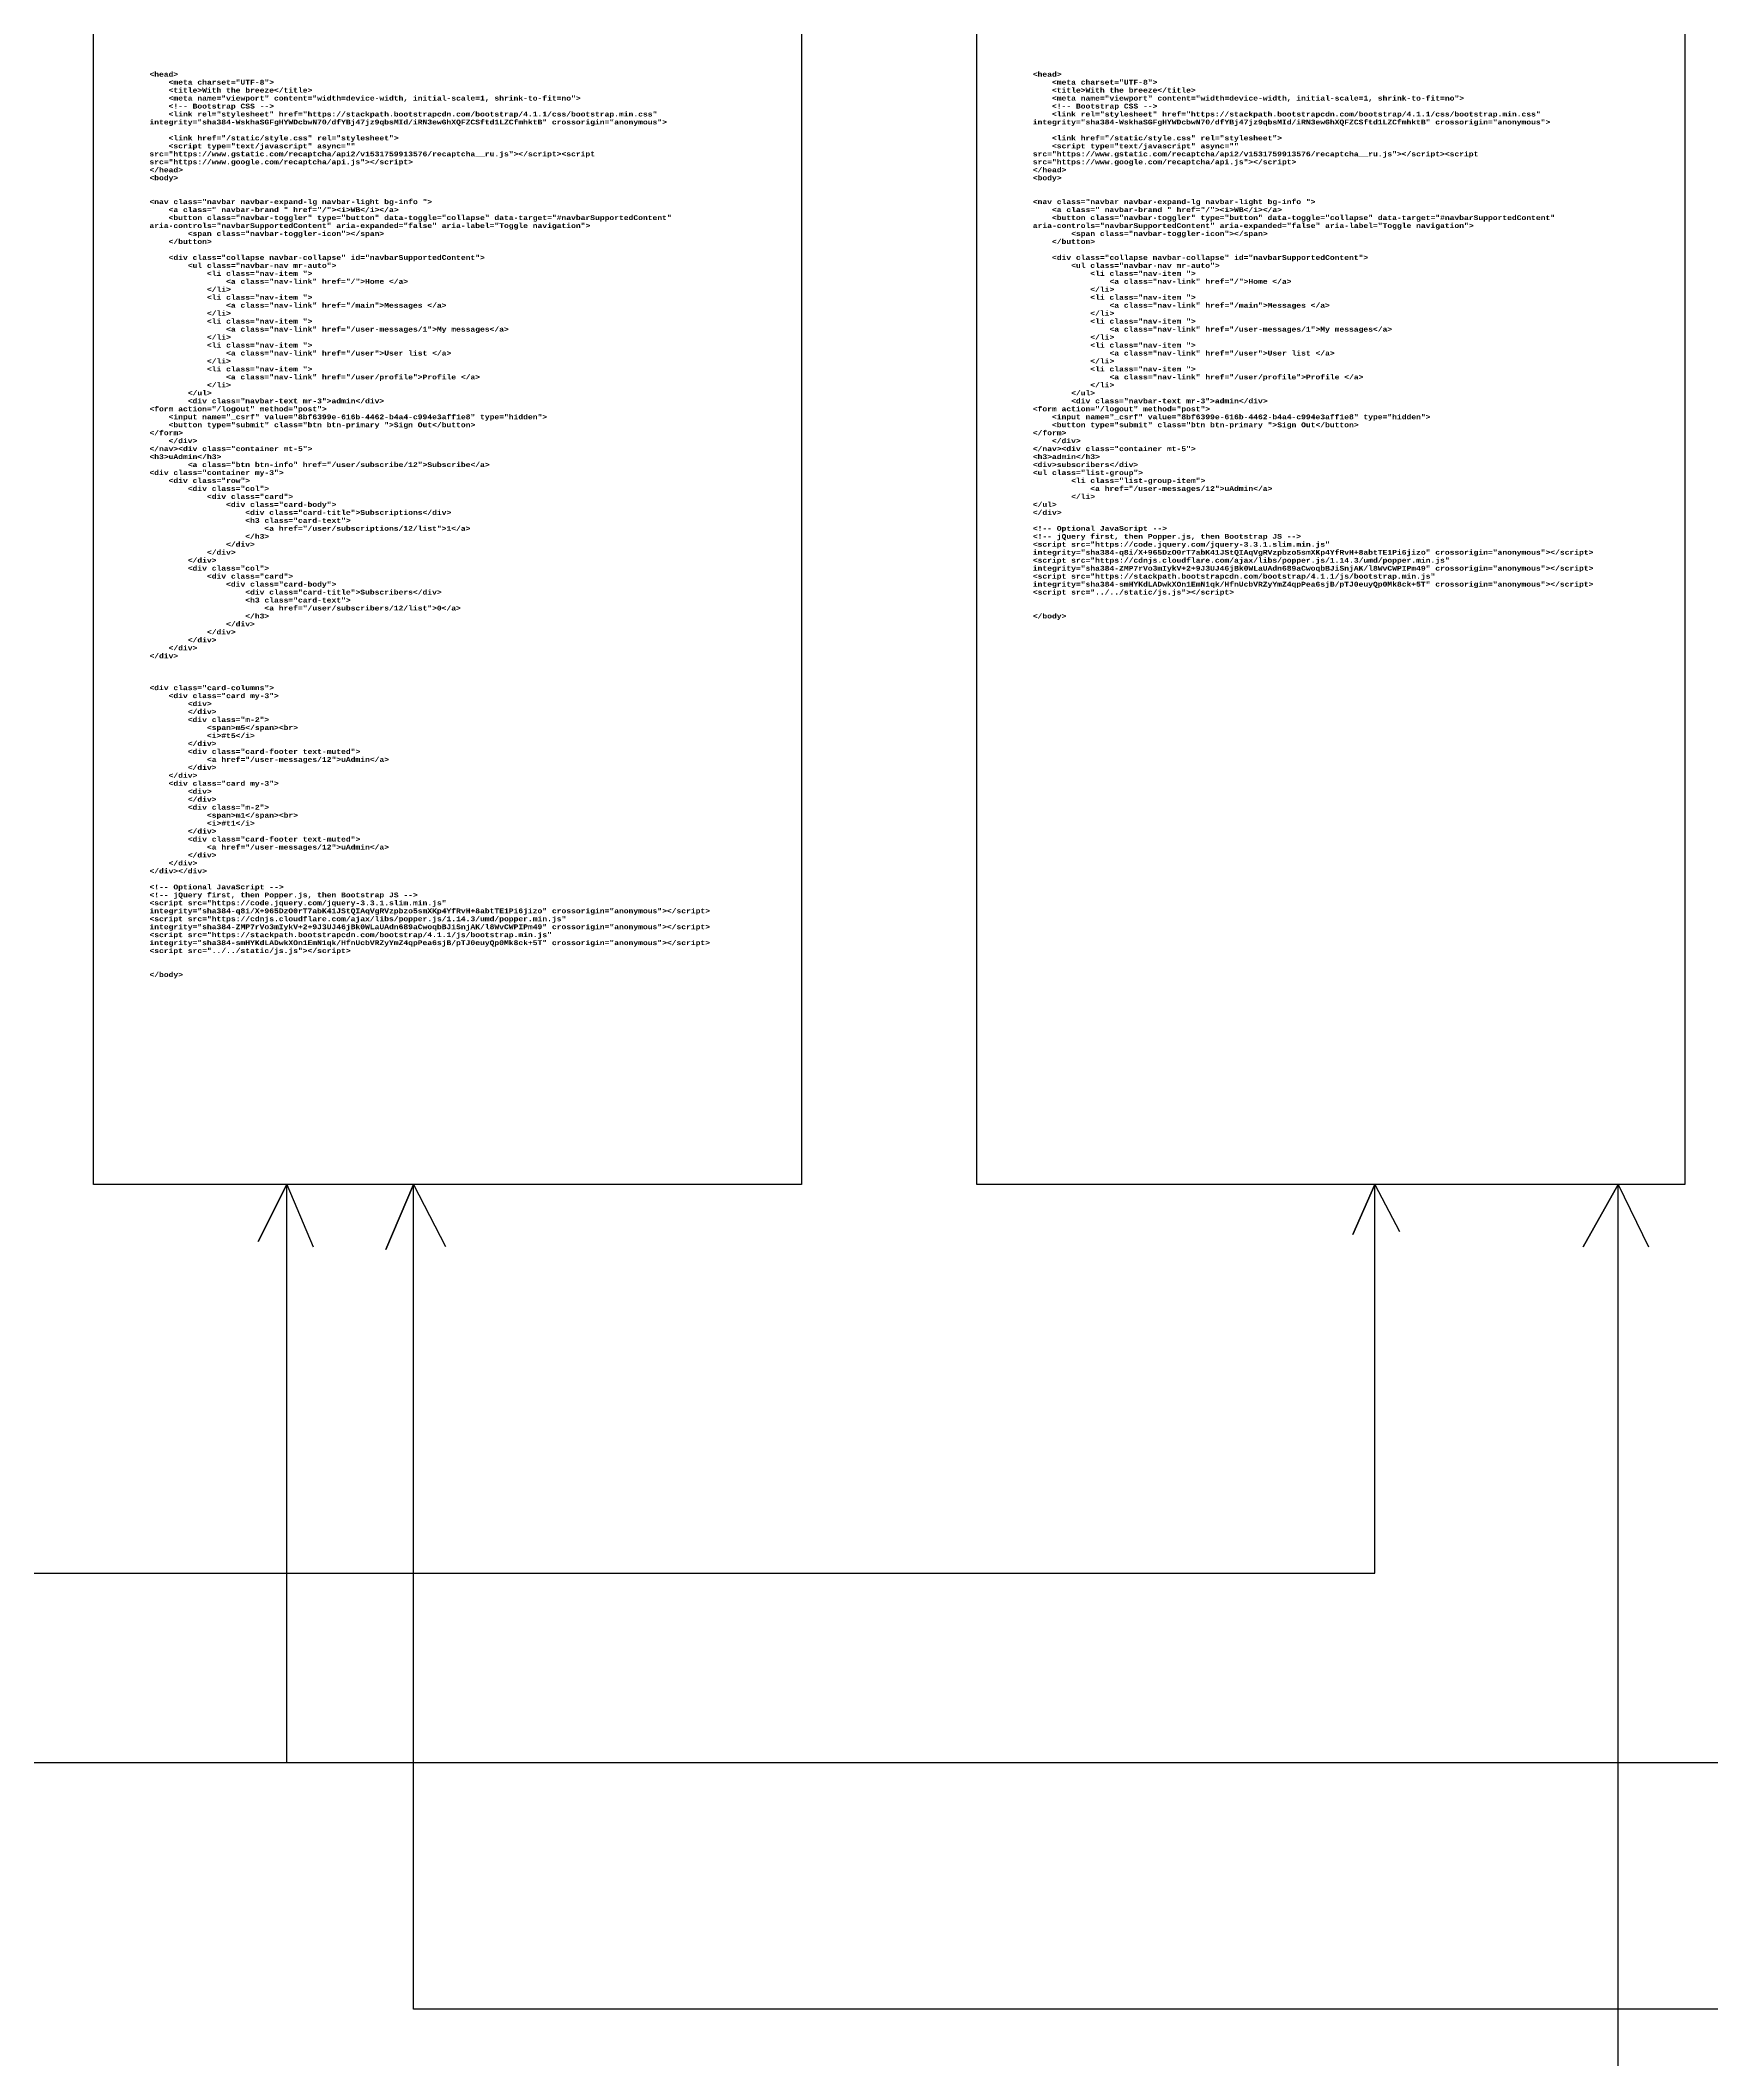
# Model space of a CAD drawing. Header units: millimetres. Extents: x 4539 to 8258, y 1617 to 3785.
# Drawn here: x 5552 to 6208, y 2359 to 3151 of the extents above; entities that cross this region are included whole.
import ezdxf

# ---------------------------------------------------------------- set-up
doc = ezdxf.new("R2010")
doc.units = ezdxf.units.MM
doc.styles.get("Standard").update_dxf_attribs({"font": 'arial.ttf'})

msp = doc.modelspace()

# ---------------------------------------------------------------- linework, layer by layer
at = {"color": 1, "lineweight": 30}
for points in [[(4648.57, 3390.78), (4895.1, 3390.78), (4895.1, 2475.82), (6402.97, 2475.82), (6402.97, 2644.39), (6392.7, 2616.61), (6402.97, 2644.39), (6414.32, 2618.15)], [(4642.49, 2737.77), (4748.38, 2737.77), (4748.38, 2550.22), (6075.75, 2550.22), (6075.75, 2702.58), (6067.13, 2682.97), (6075.75, 2702.58), (6085.4, 2684.15)], [(5649.04, 2475.82), (5649.04, 2702.58), (5637.72, 2680.22), (5649.04, 2702.58), (5659.32, 2678.16)], [(6762.55, 2379.15), (5698.71, 2379.15), (5698.71, 2702.58), (5687.88, 2677.19), (5698.71, 2702.58), (5711.22, 2678.36)], [(6171.15, 2278), (6171.15, 2702.58), (6157.37, 2678.14), (6171.15, 2702.58), (6183, 2678.14)]]:
    msp.add_lwpolyline(points, dxfattribs=at)
at = {"color": 30, "lineweight": 30}
for points in [[(5573.24, 3169.74), (5850.88, 3169.74), (5850.88, 2702.58), (5573.24, 2702.58)], [(5919.68, 3169.74), (6197.32, 3169.74), (6197.32, 2702.58), (5919.68, 2702.58)]]:
    msp.add_lwpolyline(points, close=True, dxfattribs=at)

# ---------------------------------------------------------------- texts
at = {"char_height": 2.5, "attachment_point": 1}
for s, insert in [('{\\fCourier New|b1|i0|c204|p49;\\H0.75x;\\C23;\\c3307724;<head>^J    <meta charset="UTF-8">^J    <title>With the breeze</title>^J    <meta name="viewport" content="width=device-width, initial-scale=1, shrink-to-fit=no">^J    <!-- Bootstrap CSS -->^J    <link rel="stylesheet" href="https://stackpath.bootstrapcdn.com/bootstrap/4.1.1/css/bootstrap.min.css" integrity="sha384-WskhaSGFgHYWDcbwN70/dfYBj47jz9qbsMId/iRN3ewGhXQFZCSftd1LZCfmhktB" crossorigin="anonymous">^J^J    <link href="/static/style.css" rel="stylesheet">^J    <script type="text/javascript" async="" src="https://www.gstatic.com/recaptcha/api2/v1531759913576/recaptcha__ru.js"></script><script src="https://www.google.com/recaptcha/api.js"></script>^J</head>^J<body>^J^J^J<nav class="navbar navbar-expand-lg navbar-light bg-info ">^J    <a class=" navbar-brand " href="/"><i>WB</i></a>^J    <button class="navbar-toggler" type="button" data-toggle="collapse" data-target="#navbarSupportedContent" aria-controls="navbarSupportedContent" aria-expanded="false" aria-label="Toggle navigation">^J        <span class="navbar-toggler-icon"></span>^J    </button>^J^J    <div class="collapse navbar-collapse" id="navbarSupportedContent">^J        <ul class="navbar-nav mr-auto">^J            <li class="nav-item ">^J                <a class="nav-link" href="/">Home </a>^J            </li>^J            <li class="nav-item ">^J                <a class="nav-link" href="/main">Messages </a>^J            </li>^J            <li class="nav-item ">^J                <a class="nav-link" href="/user-messages/1">My messages</a>^J            </li>^J            <li class="nav-item ">^J                <a class="nav-link" href="/user">User list </a>^J            </li>^J            <li class="nav-item ">^J                <a class="nav-link" href="/user/profile">Profile </a>^J            </li>^J        </ul>^J        <div class="navbar-text mr-3">admin</div>^J<form action="/logout" method="post">^J    <input name="_csrf" value="8bf6399e-616b-4462-b4a4-c994e3aff1e8" type="hidden">^J    <button type="submit" class="btn btn-primary ">Sign Out</button>^J</form>^J    </div>^J</nav><div class="container mt-5">^J<h3>uAdmin</h3>^J        <a class="btn btn-info" href="/user/subscribe/12">Subscribe</a>^J<div class="container my-3">^J    <div class="row">^J        <div class="col">^J            <div class="card">^J                <div class="card-body">^J                    <div class="card-title">Subscriptions</div>^J                    <h3 class="card-text">^J                        <a href="/user/subscriptions/12/list">1</a>^J                    </h3>^J                </div>^J            </div>^J        </div>^J        <div class="col">^J            <div class="card">^J                <div class="card-body">^J                    <div class="card-title">Subscribers</div>^J                    <h3 class="card-text">^J                        <a href="/user/subscribers/12/list">0</a>^J                    </h3>^J                </div>^J            </div>^J        </div>^J    </div>^J</div>^J^J^J^J<div class="card-columns">^J    <div class="card my-3">^J        <div>^J        </div>^J        <div class="m-2">^J            <span>m5</span><br>^J            <i>#t5</i>^J        </div>^J        <div class="card-footer text-muted">^J            <a href="/user-messages/12">uAdmin</a>^J        </div>^J    </div>^J    <div class="card my-3">^J        <div>^J        </div>^J        <div class="m-2">^J            <span>m1</span><br>^J            <i>#t1</i>^J        </div>^J        <div class="card-footer text-muted">^J            <a href="/user-messages/12">uAdmin</a>^J        </div>^J    </div>^J</div></div>^J^J<!-- Optional JavaScript -->^J<!-- jQuery first, then Popper.js, then Bootstrap JS -->^J<script src="https://code.jquery.com/jquery-3.3.1.slim.min.js" integrity="sha384-q8i/X+965DzO0rT7abK41JStQIAqVgRVzpbzo5smXKp4YfRvH+8abtTE1Pi6jizo" crossorigin="anonymous"></script>^J<script src="https://cdnjs.cloudflare.com/ajax/libs/popper.js/1.14.3/umd/popper.min.js" integrity="sha384-ZMP7rVo3mIykV+2+9J3UJ46jBk0WLaUAdn689aCwoqbBJiSnjAK/l8WvCWPIPm49" crossorigin="anonymous"></script>^J<script src="https://stackpath.bootstrapcdn.com/bootstrap/4.1.1/js/bootstrap.min.js" integrity="sha384-smHYKdLADwkXOn1EmN1qk/HfnUcbVRZyYmZ4qpPea6sjB/pTJ0euyQp0Mk8ck+5T" crossorigin="anonymous"></script>^J<script src="../../static/js.js"></script>^J^J^J</body>}', (5595.14, 3139.1)), ('{\\fCourier New|b1|i0|c204|p49;\\H0.75x;\\C23;\\c3307724;<head>^J    <meta charset="UTF-8">^J    <title>With the breeze</title>^J    <meta name="viewport" content="width=device-width, initial-scale=1, shrink-to-fit=no">^J    <!-- Bootstrap CSS -->^J    <link rel="stylesheet" href="https://stackpath.bootstrapcdn.com/bootstrap/4.1.1/css/bootstrap.min.css" integrity="sha384-WskhaSGFgHYWDcbwN70/dfYBj47jz9qbsMId/iRN3ewGhXQFZCSftd1LZCfmhktB" crossorigin="anonymous">^J^J    <link href="/static/style.css" rel="stylesheet">^J    <script type="text/javascript" async="" src="https://www.gstatic.com/recaptcha/api2/v1531759913576/recaptcha__ru.js"></script><script src="https://www.google.com/recaptcha/api.js"></script>^J</head>^J<body>^J^J^J<nav class="navbar navbar-expand-lg navbar-light bg-info ">^J    <a class=" navbar-brand " href="/"><i>WB</i></a>^J    <button class="navbar-toggler" type="button" data-toggle="collapse" data-target="#navbarSupportedContent" aria-controls="navbarSupportedContent" aria-expanded="false" aria-label="Toggle navigation">^J        <span class="navbar-toggler-icon"></span>^J    </button>^J^J    <div class="collapse navbar-collapse" id="navbarSupportedContent">^J        <ul class="navbar-nav mr-auto">^J            <li class="nav-item ">^J                <a class="nav-link" href="/">Home </a>^J            </li>^J            <li class="nav-item ">^J                <a class="nav-link" href="/main">Messages </a>^J            </li>^J            <li class="nav-item ">^J                <a class="nav-link" href="/user-messages/1">My messages</a>^J            </li>^J            <li class="nav-item ">^J                <a class="nav-link" href="/user">User list </a>^J            </li>^J            <li class="nav-item ">^J                <a class="nav-link" href="/user/profile">Profile </a>^J            </li>^J        </ul>^J        <div class="navbar-text mr-3">admin</div>^J<form action="/logout" method="post">^J    <input name="_csrf" value="8bf6399e-616b-4462-b4a4-c994e3aff1e8" type="hidden">^J    <button type="submit" class="btn btn-primary ">Sign Out</button>^J</form>^J    </div>^J</nav><div class="container mt-5">^J<h3>admin</h3>^J<div>subscribers</div>^J<ul class="list-group">^J        <li class="list-group-item">^J            <a href="/user-messages/12">uAdmin</a>^J        </li>^J</ul>^J</div>^J^J<!-- Optional JavaScript -->^J<!-- jQuery first, then Popper.js, then Bootstrap JS -->^J<script src="https://code.jquery.com/jquery-3.3.1.slim.min.js" integrity="sha384-q8i/X+965DzO0rT7abK41JStQIAqVgRVzpbzo5smXKp4YfRvH+8abtTE1Pi6jizo" crossorigin="anonymous"></script>^J<script src="https://cdnjs.cloudflare.com/ajax/libs/popper.js/1.14.3/umd/popper.min.js" integrity="sha384-ZMP7rVo3mIykV+2+9J3UJ46jBk0WLaUAdn689aCwoqbBJiSnjAK/l8WvCWPIPm49" crossorigin="anonymous"></script>^J<script src="https://stackpath.bootstrapcdn.com/bootstrap/4.1.1/js/bootstrap.min.js" integrity="sha384-smHYKdLADwkXOn1EmN1qk/HfnUcbVRZyYmZ4qpPea6sjB/pTJ0euyQp0Mk8ck+5T" crossorigin="anonymous"></script>^J<script src="../../static/js.js"></script>^J^J^J</body>}', (5941.58, 3139.1))]:
    msp.add_mtext_dynamic_manual_height_columns(s, width=255.7379, gutter_width=12.5, heights=[0], dxfattribs=dict(at, insert=insert))

doc.saveas('drawing.dxf')
